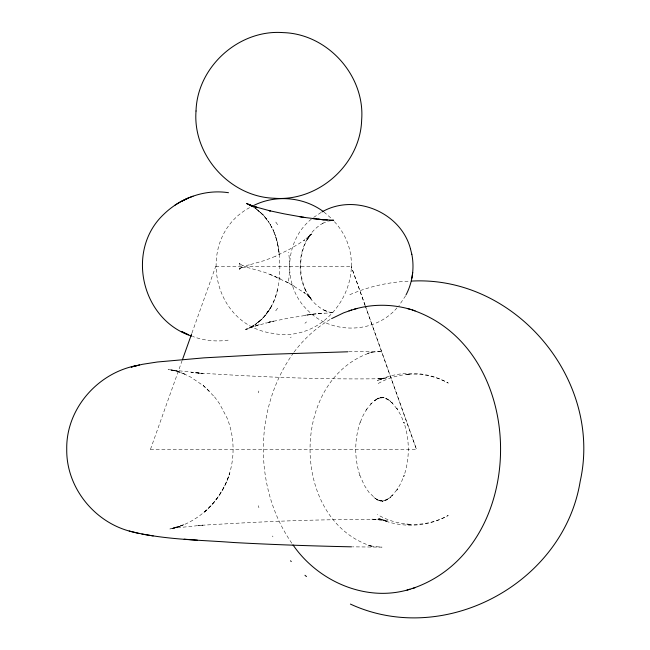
<?xml version="1.0" encoding="UTF-8"?>
<svg xmlns="http://www.w3.org/2000/svg" width="650" height="650" viewBox="0 0 650 650"><rect width="100%" height="100%" fill="white"/><g stroke="black" fill="none" stroke-linecap="round" stroke-linejoin="round"><path stroke-width="0.49" stroke-dasharray="3.25 2.44" d="M334.425 221.699C377.26 267.946 332.719 346.255 271.091 333.092C209.942 323.489 195.374 236.454 250.023 207.415M288.632 281.084L289.949 266.411L288.722 252.2M277.412 290.087L277.501 289.746C274.877 302.039 268.596 313.617 258.96 321.807C279.703 304.257 281.848 274.154 278.614 248.958L279.321 254.816L277.558 243.328L278.566 248.446L275.917 237.136L277.469 242.686L273.999 231.822L275.714 236.356L271.277 226.111L273.65 230.904L268.182 221.122L270.717 225.087L264.241 216.149L260.601 212.412L267.426 220.057L263.713 215.589L256.425 209.056M150.499 449.264L182.073 360.693M191.937 333.076L215.711 266.411M258.204 392.86L258.863 390.999M273.691 301.689L273.91 301.218M405.641 295.726L398.929 305.727M271.334 306.597L264.322 316.574L254.816 324.951L260.439 320.564L249.844 327.933L256.734 323.635L251.062 327.218L253.687 325.812L246.683 329.282L253.557 326.251L245.391 329.436L259.699 324.512L251.68 326.983L273.699 321.084L269.173 322.173L288.023 318.216L314.527 313.991L333.678 312.585L329.469 312.162L322.603 309.538L327.486 311.707C292.443 297.31 290.981 240.297 323.919 222.69L322.449 223.364L329.249 220.716M263.794 317.135L263.299 317.728L270.782 307.613M267.256 312.991L267.589 312.479M293.532 352.861C253.841 407.713 253.281 487.752 291.874 543.311M275.738 310.814L277.786 307.921M309.774 235.698L308.141 237.616L311.488 233.854L306.637 240.338L309.424 235.991C298.602 252.046 298.139 273.991 306.101 291.346L305.305 289.843L311.35 299.187L308.206 295.287L311.472 298.959L307.539 294.889L311.269 298.48L303.908 292.37L308.482 295.677M294.109 352.048C304.208 338.528 316.973 326.974 331.646 318.614M290.501 337.781L291.159 337.049M396.979 307.881C374.855 333.848 331.167 334.888 307.637 310.245C281.913 285.976 284.107 240.273 312.049 218.587M309.603 235.885L311.196 234.406L303.94 240.419L304.777 239.801L298.123 244.246L289.217 249.454L275.129 256.417M304.931 323.286L306.54 321.896M313.649 217.401L321.116 212.453M240.321 268.418L239.444 269.693L240.167 266.411L239.452 263.128L239.996 264.282L239.428 263.437L242.361 265.444M240.354 268.401L241.361 267.759M241.321 267.784L242.361 267.377M378.211 383.492C387.952 377.975 398.986 374.749 410.174 374.189L406.088 374.506C420.591 372.97 435.524 376.041 448.281 383.102C427.944 371.507 402.382 370.264 380.811 379.202L387.871 377.609L377.016 379.056L382.298 378.698C318.662 379.746 254.946 376.748 191.449 372.531L203.076 373.433L168.114 369.59L178.238 371.28L170.373 369.623L179.416 372.003L175.931 370.89L185.014 374.246L183.657 373.693L190.889 377.195L203.775 385.986L214.841 397.248L214.541 396.874L219.546 403.699L227.069 418.007C235.089 437.889 235.089 460.769 227.012 480.634L226.931 480.862C221.821 493.228 213.688 504.294 203.409 512.866C215.841 502.474 225.062 488.426 229.743 472.924C222.259 498.452 201.752 519.74 176.239 527.54L184.689 524.42L169.886 529.003L179.717 526.427L172.047 528.442L177.799 527.345L171.186 528.418L202.922 525.119L198.153 525.484C259.439 521.722 320.905 518.724 382.298 519.829L371.329 519.106L388.058 520.934L380.567 519.236C402.188 528.247 427.822 527.069 448.232 515.45C435.557 522.454 420.737 525.517 406.315 524.046L408.476 524.225C397.589 523.421 386.904 520.097 377.471 514.613M239.322 268.393L241.979 267.329M349.806 294.694C368.68 286.536 389.074 281.913 409.63 281.141M275.243 256.368L264.81 260.455L249.356 264.867M249.389 264.859L244.652 265.728L242.255 265.419M269.173 322.173L270.327 321.904L265.574 323.001M310.83 314.454L304.931 315.258L314.527 313.991M242.255 267.402L247.008 267.369M228.158 340.153C216.239 341.924 203.881 340.624 192.587 336.424M312.788 314.202L324.155 313.016M318.216 313.584L320.653 313.341M348.798 351.764L382.029 351.406L374.725 351.902L367.77 353.316L372.304 352.064C289.12 377.894 289.307 521.284 372.783 546.585L368.217 545.334L374.944 546.658L382.029 547.121L352.454 546.853M215.662 266.411L351.26 266.411M150.386 449.264L416.536 449.264M409.386 524.29L410.288 524.339L408.127 524.209M198.153 373.043L203.076 373.433M171.413 370.134L178.238 371.28M378.983 500.427L383.589 501.004L380.453 501.004L386.896 499.874L381.997 501.361L387.579 499.298L385.149 500.451L390.707 497.128L388.351 498.753L393.437 494.398L391.731 496.023L398.06 488.353L396.849 490.141L400.879 483.177L404.178 475.345L403.772 476.531C409.817 459.071 409.825 439.579 403.812 422.11L404.211 423.288L400.969 415.529L396.809 408.322L398.019 410.109L391.723 402.439L393.388 404.081L388.196 399.661L390.561 401.294L385.166 398.084L380.453 397.516L383.589 397.524L377.211 398.637L381.932 397.215L376.366 399.279L378.991 398.019L373.433 401.351L375.724 399.75L370.638 404.113L372.344 402.488L365.999 410.166L367.144 408.501L363.131 415.439L359.84 423.247L360.287 421.98C354.234 439.449 354.226 458.957 360.246 476.434L359.799 475.166L364.341 485.404L369.005 492.416L375.879 498.883L373.579 497.282L378.974 500.5L376.342 499.241L380.039 500.744M246.959 267.361L264.81 272.358L280.174 278.704L275.129 276.404M172.518 370.183L179.416 372.003M377.252 499.899L381.81 501.28M177.466 371.459L185.014 374.246M269.791 274.162L289.364 283.457L284.984 281.092M294.206 286.13L289.226 283.376L304.834 293.053L303.908 292.37M255.019 208.049L256.709 209.162M323.936 212.022L331.524 218.571M203.775 385.986L203.271 385.539L209.779 391.544M275.779 222.064L277.956 225.16M272.456 535.99L272.967 536.867M258.213 505.692L258.936 507.723M365.487 306.41L416.447 449.264L365.471 306.41M379.99 379.624L377.423 380.656L383.849 378.105L379.99 379.624M383.898 397.735L382.127 397.199L387.595 399.238L383.898 397.735M386.449 521.406L377.699 518.001L386.449 521.406M255.743 208.528L254.784 207.846L263.209 214.996L255.743 208.528M365.146 305.459L351.211 266.411L365.129 305.459"/><path stroke-width="0.97" d="M406.039 294.889C412.514 282.514 414.513 267.946 411.824 254.248M411.889 278.176L412.726 272.447M182.431 359.743L191.588 334.027M228.499 192.717C205.156 189.053 180.627 197.852 163.857 214.224C125.198 250.315 141.513 320.287 191.742 336.099M175.069 205.067L181.171 201.411M331.646 318.614L343.679 312.821L351.756 310.001M321.969 211.941C354.624 193.034 400.774 212.193 410.426 248.674M254.044 205.327C275.957 194.496 303.607 196.999 323.269 211.502M189.394 197.641L193.034 196.227M412.238 588.543C530.051 548.714 530.002 349.684 412.141 309.952M292.988 544.895C318.126 581.547 366.6 602.81 410.02 589.201M354.152 309.286C373.961 303.355 395.598 304.102 415.106 310.854M348.961 310.846L356.972 308.433M407.022 590.111L415.204 587.641M139.523 364.886L131.211 367.031L142.382 364.325L157.259 362.009L203.97 357.858L266.971 354.38L347.856 351.788M137.256 365.463C97.947 372.531 65.942 408.817 66.739 449.264C66.146 486.663 93.397 521.219 129.188 531.034C163.361 539.841 198.989 539.841 233.984 542.539C273.138 544.659 312.333 546 351.536 546.829M329.249 220.716L333.678 220.236L321.506 219.57L327.405 220.09M411.726 281.076C515.653 275.511 602.859 380.088 580.19 481.317C563.672 583.31 444.421 647.562 350.399 604.086M184.129 539.175L197.364 540.183M318.216 219.237L324.074 219.789M312.723 218.603L320.58 219.464L303.469 217.311L284.164 213.85L269.173 210.649L270.359 210.933L251.778 205.863L257.4 207.602L254.727 206.732M141.879 534.097L153.173 535.933M299.618 216.686L304.882 217.547L303.469 217.311M129.188 531.034L139.019 533.536M407.363 308.506L410.361 309.416M254.776 206.741L246.488 203.458L252.679 206.57M252.476 206.383L249.632 204.912L253.874 207.114M251.274 205.717L250.063 205.002L252.419 206.424M304.98 575.283L306.475 576.574M290.542 560.788L291.257 561.576M410.426 248.658L411.816 254.264M196.024 111.004C192.554 155.196 230.076 196.999 274.406 198.258C318.598 201.727 360.401 164.198 361.66 119.868C365.129 75.684 327.6 33.881 283.278 32.622C239.086 29.153 197.283 66.674 196.024 111.004M185.916 199.209L181.716 201.224L188.654 197.901L185.916 199.209M185.794 333.556L181.756 331.622L188.346 334.791L185.794 333.556"/></g></svg>
